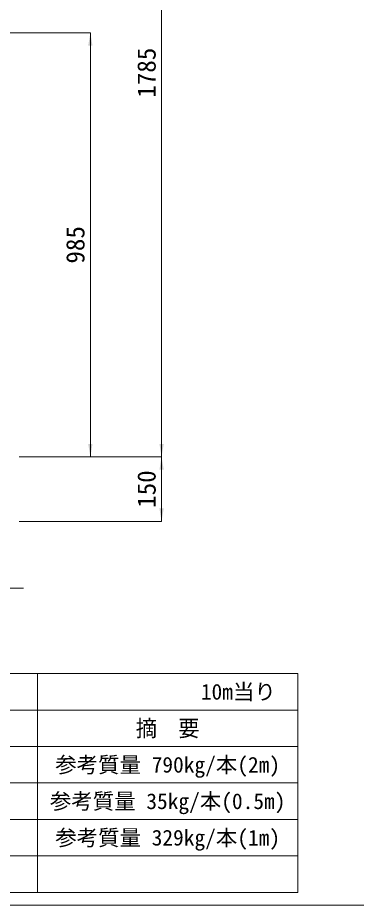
# Model space of a CAD drawing. Units: millimetres at full size. Extents: x 187207 to 255567, y 882048 to 905686.
# Drawn here: x 209066 to 209853, y 882048 to 884111 of the extents above; entities that cross this region are included whole.
import ezdxf
from ezdxf.enums import TextEntityAlignment as Align

# ---------------------------------------------------------------- set-up
doc = ezdxf.new("R2010")
doc.units = ezdxf.units.MM
doc.header["$LTSCALE"] = 20
for name, color, linetype, lineweight in [('Defpoints_3', 8, 'Continuous', 0), ('図枠', 5, 'Continuous', 13), ('寸法・材料表', 7, 'Continuous', 13), ('寸法線', 7, 'Continuous', 13)]:
    doc.layers.add(name, color=color, linetype=linetype, lineweight=lineweight)
doc.styles.add('ＭＳ ゴシック', font='')
doc.styles.add('ＭＳ Ｐゴシック', font='')
doc.styles.get('ＭＳ ゴシック').set_extended_font_data('MS Gothic')
doc.styles.get('ＭＳ Ｐゴシック').set_extended_font_data('MS PGothic')

# ---------------------------------------------------------------- blocks, each defined once
blk = doc.blocks.new('filled_arrow')
at = {"color": 0, "linetype": 'Continuous', "lineweight": -2}
blk.add_solid([(7.5, 1.25), (0, 0), (7.5, -1.25)], dxfattribs=at)

msp = doc.modelspace()

# ---------------------------------------------------------------- linework, layer by layer
at = {"layer": 'Defpoints_3'}
for p, q in [((207777.92, 882587.01), (209716.83, 882587.01)), ((209111.83, 882587.01), (209111.83, 882501.83)), ((209716.83, 882587.01), (209716.83, 882501.83))]:
    msp.add_line(p, q, dxfattribs=at)
at = {"layer": '図枠'}
msp.add_line((194897.37, 882048.33), (214497.37, 882048.33), dxfattribs=at)
at = {"layer": '寸法・材料表'}
for p, q in [((207777.92, 882501.83), (209716.83, 882501.83)), ((209111.83, 882501.83), (209111.83, 882078.33)), ((209716.83, 882501.83), (209716.83, 882078.33)), ((207777.92, 882417.13), (209716.83, 882417.13)), ((207777.92, 882332.43), (209716.83, 882332.43)), ((207777.92, 882247.73), (209716.83, 882247.73)), ((207777.92, 882163.03), (209716.83, 882163.03)), ((207777.92, 882078.33), (209716.83, 882078.33))]:
    msp.add_line(p, q, dxfattribs=at)
at = {"layer": '寸法線'}
for p, q in [((209400.22, 883090.37), (209400.22, 884875.37)), ((208899.37, 884075.37), (209234.7, 884075.37)), ((209234.7, 884075.37), (209234.7, 883090.37)), ((209069.19, 883090.37), (209400.22, 883090.37)), ((209069.19, 883090.37), (209234.7, 883090.37)), ((209069.19, 883090.37), (209400.22, 883090.37)), ((209400.22, 882940.37), (209400.22, 883090.37)), ((209069.37, 882940.37), (209400.22, 882940.37)), ((208859.37, 882785.43), (209079.37, 882785.43))]:
    msp.add_line(p, q, dxfattribs=at)

# ---------------------------------------------------------------- block references
at = {"layer": '寸法線', "xscale": 4, "yscale": 4}
for p, rotation in [((209234.7, 884075.37), 270), ((209234.7, 883090.37), 90), ((209400.22, 883090.37), 90), ((209400.22, 883090.37), 270), ((209400.22, 882940.37), 90)]:
    msp.add_blockref('filled_arrow', p, dxfattribs=dict(at, rotation=rotation))

# ---------------------------------------------------------------- texts
at = {"layer": '寸法・材料表', "style": 'ＭＳ ゴシック'}
msp.add_text('10m当り\u3000', height=36.55, dxfattribs=at).set_placement((209715.66, 882544.42), align=Align.MIDDLE_RIGHT)
at = {"layer": '寸法・材料表', "style": 'ＭＳ Ｐゴシック', "width": 0.95}
msp.add_text('摘\u3000要', height=38.1, dxfattribs=at).set_placement((209414.33, 882459.48), align=Align.MIDDLE_CENTER)
at = {"layer": '寸法・材料表', "style": 'ＭＳ ゴシック'}
for s, p in [('参考質量 790kg/本(2m)', (209414.33, 882374.78)), ('参考質量 35kg/本(0.5m)', (209414.33, 882290.08)), ('参考質量 329kg/本(1m)', (209414.33, 882205.38))]:
    msp.add_text(s, height=36.55, dxfattribs=at).set_placement(p, align=Align.MIDDLE_CENTER)
at = {"layer": '寸法線', "style": 'ＭＳ ゴシック'}
for s, p in [('1785', (209365.22, 883982.87)), ('985', (209199.7, 883582.87)), ('150', (209365.22, 883015.37))]:
    msp.add_text(s, height=42.72, rotation=90, dxfattribs=at).set_placement(p, align=Align.MIDDLE_CENTER)

doc.saveas('drawing.dxf')
